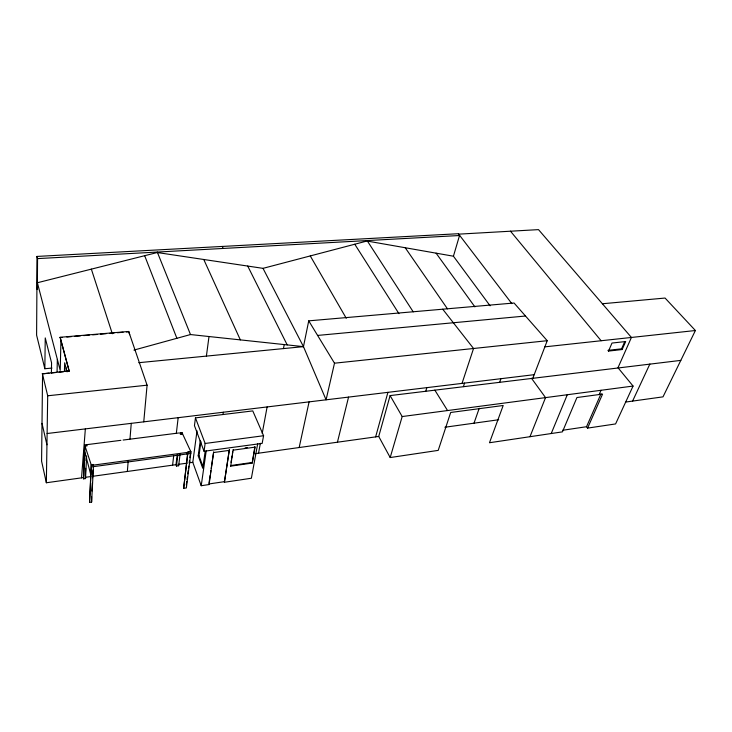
<?xml version="1.0" encoding="UTF-8"?>
<svg xmlns="http://www.w3.org/2000/svg" width="732" height="732" viewBox="0 0 732 732"><rect width="100%" height="100%" fill="white"/><g stroke="black" fill="none" stroke-linecap="round" stroke-linejoin="round"><path stroke-width="1.1" d="M120.871 440.335L84.647 444.937L83.54 478.847L85.543 478.572L86.614 456.018M89.56 502.372L91.189 464.738L93.293 464.454L93.513 465.104L91.61 502.07L89.56 502.372L91.399 465.387L84.647 444.937M36.975 256.429L36.774 287.319L37.341 289.524L37.561 258.606L36.975 256.429L458.177 233.728L459.54 235.512L37.561 258.606M36.911 287.85L36.6 335.146L44.844 368.745L51.99 368.059M42.31 373.842L69.174 370.877L65.807 371.536M42.557 374.866L41.587 461.206L46.354 482.754L83.219 477.621M44.844 368.745L45.247 337.919L51.569 362.862L51.396 372.835M46.354 482.754L47.699 395.783L42.319 373.512M57.069 371.755L57.343 359.366M69.156 371.206L60.125 337.287L128.686 331.468L147.086 385.188L143.756 421.842M60.939 340.655L60.207 370.355L37.387 282.744L157.224 252.531L263.017 268.351L366.988 241.02L453.428 256.209L490.092 305.802M64.434 371.408L64.672 362.788L67.088 371.847M66.154 371.243L66.246 368.013M83.54 478.847L85.04 446.127L87.099 445.861L86.76 444.846M85.278 476.212L85.653 468.334M86.028 460.465L86.129 458.214M91.582 496.625L91.61 502.07M91.875 491.081L92.287 483.312M92.589 477.767L93.001 469.999M181.893 434.058L181.975 432.585L179.743 432.868L180.328 434.14L182.57 433.856M187.648 453.986L183.65 488.345L186.349 487.942L190.96 451.946L181.975 432.585M129.674 334.725L128.686 331.468M81.536 477.85L85.351 428.897M127.35 471.472L128.164 461.398M129.985 439.017L131.257 423.352M157.27 252.055L190.494 334.551L303.469 346.639L326.079 399.818L334.497 363.2L308.73 320.854L514.047 303.002L547.225 340.7L532.869 378.133M172.587 465.168L173.649 456.127M176.311 433.509L178.169 417.679M177.199 454.819L176.019 464.692L176.476 466.037L178.663 465.735L180.136 453.675M176.476 466.037L177.803 455.039M183.65 488.345L187.932 451.763L190.704 451.388M186.321 484.858L186.761 481.555M187.044 479.359L187.328 477.163M187.758 473.869L188.197 470.575M188.481 468.379L188.765 466.183M189.195 462.889L189.487 460.693L189.808 461.572M189.89 457.592L190.302 454.49M195.462 417.88L194.447 425.64L204.036 451.269L262.157 443.391L263.584 435.732L252.769 410.908L195.462 417.88L205.134 443.473L204.036 451.269M206.397 356.1L209.004 336.528M211.191 468.498L213.662 451.918L209.087 484.547L201.218 485.719L192.8 462.35L197.018 430.855M205.097 451.882L202.764 468.27L198.198 455.835L200.294 440.572M203.176 467.117L198.985 455.734L200.934 441.561M201.218 485.719L206.232 450.747M209.041 482.864L210.203 475.132M210.532 472.918L210.862 470.703M222.958 414.532L223.306 412.235M224.395 482.269L229.336 449.777L224.395 482.269L251.378 478.243L257.691 443.784M231.019 462.368L231.367 460.236M231.724 458.095L232.071 455.963M232.419 453.822L232.776 451.69M233.352 450.116L255.111 447.142L252.22 463.072L230.717 466.147L233.124 449.549M252.22 463.072L254.873 446.584M258.533 453.2L260.372 443.281M262.212 433.371L267.116 406.937M283.458 348.588L284.217 344.58M138.769 362.697L303.469 346.639L308.73 320.854M299.168 447.536L309.087 401.868M367.089 240.572L413.223 311.85M337.434 442.201L348.56 397.101M375.635 436.885L387.923 392.343M601.036 393.743L586.533 426.719L587.576 428.11L602.573 394.091L576.944 397.531L562.441 431.862L489.479 442.741L503.186 405.491L450.683 412.473L438.212 450.381L390.193 457.546L378.728 436.455L390.101 395.591L680.815 360.382M390.193 457.546L402.179 416.545L390.101 395.591M458.497 234.158L538.514 229.628L631.423 337.452L617.991 367.72L633.061 386.057L615.585 423.938L587.576 428.11M453.428 256.209L459.595 235.301M425.759 391.236L426.848 387.649M462.02 383.394L473.549 348.496L442.732 309.206M463.402 386.624L464.582 383.083M474.007 423.178L479.25 408.218M499.682 382.186L500.935 378.691M529.977 436.702L545.541 397.613L531.505 378.298M551.223 433.527L567.291 394.74M608.53 351.076L611.989 343.052L625.677 341.542L622.154 349.53L608.53 351.076L607.944 350.372L621.569 348.835L622.154 349.53M599.16 394.548L601.027 390.284M621.569 348.835L624.643 341.844M632.585 401.09L649.888 363.996M602.39 303.753L665.059 298.052L695.4 330.516L663.009 396.854L625.869 402.024M133.919 350.097L190.494 334.551M224.175 481.693L208.876 483.971L209.087 484.547M562.515 430.288L586.533 426.719M251.982 462.505L230.489 465.579L230.717 466.147M90.768 476.569L85.232 477.337L85.543 478.572M92.991 476.257L176.641 464.6M187.182 463.136L178.196 464.39L178.663 465.735M189.432 462.825L192.8 462.35M255.248 453.657L378.728 436.455M444.864 427.241L498.684 419.747M198.198 455.835L198.985 455.734M91.39 466.934L190.869 453.437M245.092 447.92L247.26 447.618M213.881 452.495L229.555 450.354M91.399 465.387L190.96 451.946M402.179 416.545L633.061 386.057M205.134 443.473L263.584 435.732M123.141 440.051L178.617 433.005M47.113 433.518L534.214 374.674M544.873 346.849L695.4 330.516M47.699 395.783L147.086 385.188M334.497 363.2L547.225 340.7M43.426 373.732L49.026 373.183M51.258 372.963L55.733 372.524M59.091 372.195L63.565 371.755M317.597 335.43L525.503 316.014M60.116 337.617L62.366 337.425M66.859 337.04L71.352 336.656M74.728 336.372L80.346 335.897M83.713 335.604L89.331 335.128M92.708 334.844L97.2 334.46M100.577 334.176L106.195 333.691M109.562 333.408L114.055 333.023M117.431 332.74L123.049 332.264M126.416 331.971L128.667 331.779M510.442 231.147L601.128 340.746M458.561 233.947L511.833 303.624M436.089 253.162L474.885 306.882M405.217 247.736L447.472 308.849M354.764 244.232L398.931 313.644M434.826 390.119L447.563 410.551M310.267 255.935L346.263 318.264M263.017 268.351L303.469 346.639M247.718 266.064L287.2 344.9M222.217 246.446L223.178 248.45M180.383 432.786L180.969 434.058M203.77 259.494L240.343 339.886M144.671 255.697L176.879 338.294M186.825 453.245L187.584 455.377M91.354 269.138L112.325 333.746M60.125 337.287L69.174 370.877M84.775 451.827L90.695 474.29M42.008 423.361L46.94 444.809"/></g></svg>
